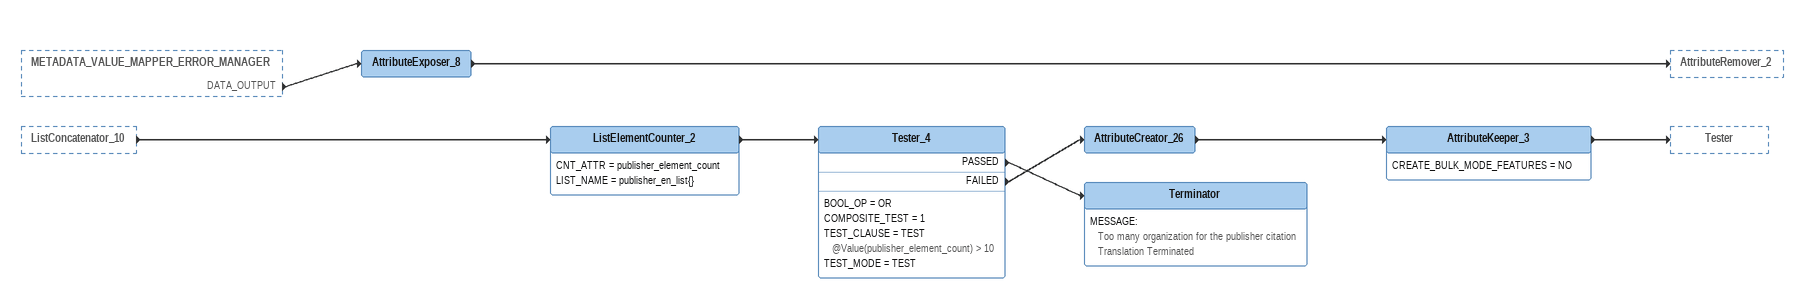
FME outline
METADATA_VALUE_MAPPER_ERROR_MANAGER [outside]
    DATA_OUTPUT -> AttributeExposer_8
ListConcatenator_10 [outside]
    -> ListElementCounter_2
AttributeExposer_8
    -> AttributeRemover_2
ListElementCounter_2
    CNT_ATTR = publisher_element_count
    LIST_NAME = publisher_en_list{}
    -> Tester_4
Tester_4
    BOOL_OP = OR
    COMPOSITE_TEST = 1
    TEST_CLAUSE = TEST @Value(publisher_element_count) > 10
    TEST_MODE = TEST
    PASSED -> Terminator
    FAILED -> AttributeCreator_26
AttributeCreator_26
    -> AttributeKeeper_3
AttributeKeeper_3
    CREATE_BULK_MODE_FEATURES = NO
    -> Tester
Terminator
    MESSAGE:
      Too many organization for the publisher citation
      Translation Terminated
